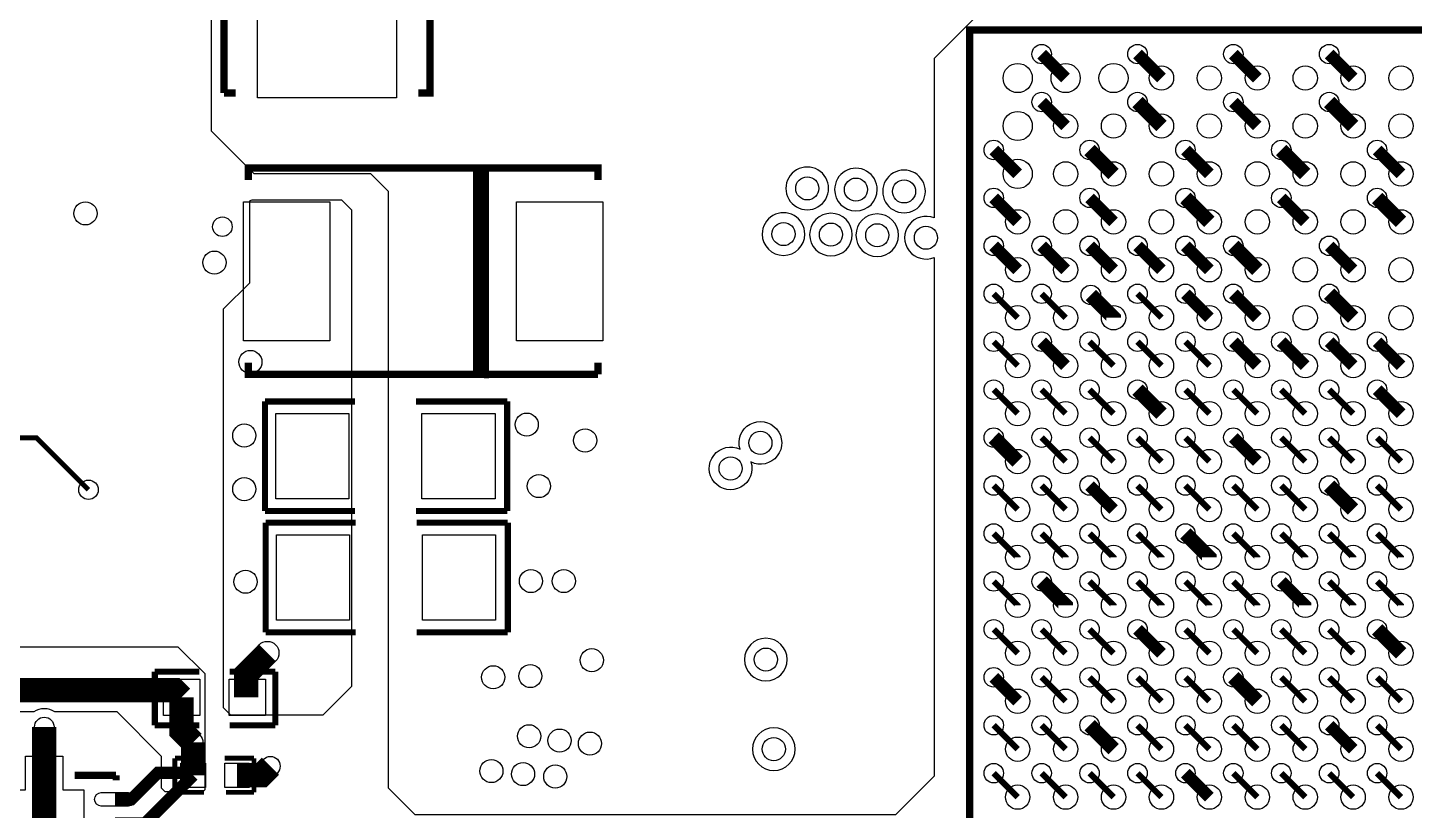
# Model space of a CAD drawing. Extents: x -17 to 168, y 0 to 127.
# Drawn here: x 36.1 to 65.03, y 55.75 to 72.07 of the extents above; entities that cross this region are included whole.
import ezdxf

# ---------------------------------------------------------------- set-up
doc = ezdxf.new("R2010")
doc.units = 0
doc.header["$MEASUREMENT"] = 0
for name, color, linetype in [('ET_TOP', 123, 'CONTINUOUS'), ('PG_SILKSCREEN_TOP', 123, 'CONTINUOUS'), ('PIN_TOP', 4, 'CONTINUOUS'), ('VC_TOP', 131, 'CONTINUOUS')]:
    doc.layers.add(name, color=color, linetype=linetype)

msp = doc.modelspace()

# ---------------------------------------------------------------- linework, layer by layer
at = {"layer": 'ET_TOP'}
msp.add_lwpolyline([(57.816801, 74.239095), (55.009999, 71.432395), (55.009999, 68.103191, 1.500703), (55.009999, 67.281298), (55.009999, 56.459095), (54.202305, 55.6514), (44.1833, 55.6514), (43.6245, 56.2102), (43.6245, 68.657495), (43.2562, 69.025795), (40.8178, 69.025795), (39.9288, 69.914795), (39.9288, 73.089795)], format="xyb", dxfattribs=at)
for points, const_width in [([(57.753504, 71.022489), (57.253607, 71.522311)], 0.254), ([(59.7535, 71.022489), (59.253603, 71.522311)], 0.254), ([(61.753496, 71.022489), (61.253599, 71.522311)], 0.254), ([(63.753492, 71.022489), (63.253595, 71.522311)], 0.254), ([(57.753504, 70.022491), (57.253607, 70.522313)], 0.254), ([(59.7535, 70.022491), (59.253603, 70.522313)], 0.3048), ([(61.753496, 70.022491), (61.253599, 70.522313)], 0.254), ([(63.753492, 70.022491), (63.253595, 70.522313)], 0.3048), ([(56.753506, 69.022493), (56.253609, 69.522289)], 0.254), ([(58.753502, 69.022493), (58.253605, 69.522289)], 0.3048), ([(60.753498, 69.022493), (60.253601, 69.522289)], 0.254), ([(62.753494, 69.022493), (62.253597, 69.522289)], 0.3048), ([(64.75349, 69.022493), (64.253593, 69.522289)], 0.254), ([(56.753506, 68.022495), (56.253609, 68.522291)], 0.254), ([(58.753502, 68.022495), (58.253605, 68.522291)], 0.254), ([(60.753498, 68.022495), (60.253601, 68.522291)], 0.3048), ([(62.753494, 68.022495), (62.253597, 68.522291)], 0.254), ([(64.75349, 68.022495), (64.253593, 68.522291)], 0.3048), ([(56.753506, 67.022497), (56.253609, 67.522293)], 0.254), ([(57.753504, 67.022497), (57.253607, 67.522293)], 0.254), ([(58.753502, 67.022497), (58.253605, 67.522293)], 0.254), ([(59.7535, 67.022497), (59.253603, 67.522293)], 0.254), ([(60.753498, 67.022497), (60.253601, 67.522293)], 0.254), ([(61.753496, 67.022497), (61.253599, 67.522293)], 0.3048), ([(63.753492, 67.022497), (63.253595, 67.522293)], 0.254), ([(56.753506, 66.022499), (56.253609, 66.522295)], 0.127), ([(57.753504, 66.022499), (57.253607, 66.522295)], 0.127), ([(58.753502, 66.022499), (58.753502, 66.025293), (58.2803, 66.498495)], 0.3048), ([(59.7535, 66.022499), (59.253603, 66.522295)], 0.127), ([(60.753498, 66.022499), (60.253601, 66.522295)], 0.254), ([(61.753496, 66.022499), (61.253599, 66.522295)], 0.254), ([(63.753492, 66.022499), (63.253595, 66.522295)], 0.3048), ([(56.753506, 65.022501), (56.253609, 65.522297)], 0.127), ([(57.753504, 65.022501), (57.253607, 65.522297)], 0.254), ([(58.753502, 65.022501), (58.253605, 65.522297)], 0.127), ([(59.7535, 65.022501), (59.253603, 65.522297)], 0.127), ([(60.753498, 65.022501), (60.253601, 65.522297)], 0.127), ([(61.753496, 65.022501), (61.253599, 65.522297)], 0.254), ([(62.753494, 65.022501), (62.253597, 65.522297)], 0.254), ([(63.753492, 65.022501), (63.253595, 65.522297)], 0.254), ([(64.75349, 65.022501), (64.253593, 65.522297)], 0.254), ([(56.753506, 64.022503), (56.253609, 64.522401)], 0.127), ([(57.753504, 64.022503), (57.253607, 64.522401)], 0.127), ([(58.753502, 64.022503), (58.253605, 64.522401)], 0.127), ([(59.7535, 64.022503), (59.253603, 64.522401)], 0.3048), ([(60.753498, 64.022503), (60.253601, 64.522401)], 0.127), ([(61.753496, 64.022503), (61.253599, 64.522401)], 0.127), ([(62.753494, 64.022503), (62.253597, 64.522401)], 0.127), ([(63.753492, 64.022503), (63.253595, 64.522401)], 0.127), ([(64.75349, 64.022503), (64.253593, 64.522401)], 0.254), ([(56.753506, 63.022505), (56.253609, 63.522403)], 0.3048), ([(37.3634, 62.434495), (36.278795, 63.518999), (33.777885, 63.518999)], 0.1016), ([(57.753504, 63.022505), (57.253607, 63.522403)], 0.127), ([(58.753502, 63.022505), (58.253605, 63.522403)], 0.127), ([(59.7535, 63.022505), (59.253603, 63.522403)], 0.127), ([(60.753498, 63.022505), (60.253601, 63.522403)], 0.127), ([(61.753496, 63.022505), (61.253599, 63.522403)], 0.254), ([(62.753494, 63.022505), (62.253597, 63.522403)], 0.127), ([(63.753492, 63.022505), (63.253595, 63.522403)], 0.127), ([(64.75349, 63.022505), (64.253593, 63.522403)], 0.127), ([(56.753506, 62.022507), (56.253609, 62.522405)], 0.127), ([(57.753504, 62.022507), (57.253607, 62.522405)], 0.127), ([(58.753502, 62.022507), (58.253605, 62.522405)], 0.254), ([(59.7535, 62.022507), (59.253603, 62.522405)], 0.127), ([(60.753498, 62.022507), (60.253601, 62.522405)], 0.127), ([(61.753496, 62.022507), (61.253599, 62.522405)], 0.127), ([(62.753494, 62.022507), (62.253597, 62.522405)], 0.127), ([(63.753492, 62.022507), (63.253595, 62.522405)], 0.3048), ([(64.75349, 62.022507), (64.253593, 62.522405)], 0.127), ([(60.753498, 61.022484), (60.753498, 61.022509), (60.253601, 61.522407)], 0.3048), ([(56.753506, 61.022484), (56.753506, 61.022509), (56.253609, 61.522407)], 0.127), ([(57.753504, 61.022484), (57.753504, 61.022509), (57.253607, 61.522407)], 0.127), ([(58.753502, 61.022484), (58.753502, 61.022509), (58.253605, 61.522407)], 0.127), ([(59.7535, 61.022484), (59.7535, 61.022509), (59.253603, 61.522407)], 0.127), ([(61.753496, 61.022484), (61.753496, 61.022509), (61.253599, 61.522407)], 0.127), ([(62.753494, 61.022484), (62.753494, 61.022509), (62.253597, 61.522407)], 0.127), ([(63.753492, 61.022484), (63.753492, 61.022509), (63.253595, 61.522407)], 0.127), ([(64.75349, 61.022484), (64.75349, 61.022509), (64.253593, 61.522407)], 0.127), ([(56.753506, 60.022486), (56.753506, 60.022511), (56.253609, 60.522409)], 0.127), ([(57.753504, 60.022486), (57.753504, 60.022511), (57.253607, 60.522409)], 0.3048), ([(58.753502, 60.022486), (58.753502, 60.022511), (58.253605, 60.522409)], 0.127), ([(59.7535, 60.022486), (59.7535, 60.022511), (59.253603, 60.522409)], 0.127), ([(60.753498, 60.022486), (60.753498, 60.022511), (60.253601, 60.522409)], 0.127), ([(61.753496, 60.022486), (61.753496, 60.022511), (61.253599, 60.522409)], 0.127), ([(62.753494, 60.022486), (62.753494, 60.022511), (62.253597, 60.522409)], 0.254), ([(63.753492, 60.022486), (63.753492, 60.022511), (63.253595, 60.522409)], 0.127), ([(64.75349, 60.022486), (64.75349, 60.022511), (64.253593, 60.522409)], 0.127), ([(59.7535, 59.022488), (59.253603, 59.522411)], 0.254), ([(64.75349, 59.022488), (64.253593, 59.522411)], 0.3048), ([(56.753506, 59.022488), (56.253609, 59.522411)], 0.127), ([(57.753504, 59.022488), (57.253607, 59.522411)], 0.127), ([(58.753502, 59.022488), (58.253605, 59.522411)], 0.127), ([(60.753498, 59.022488), (60.253601, 59.522411)], 0.127), ([(61.753496, 59.022488), (61.253599, 59.522411)], 0.127), ([(62.753494, 59.022488), (62.253597, 59.522411)], 0.127), ([(63.753492, 59.022488), (63.253595, 59.522411)], 0.127), ([(40.6527, 58.103795), (40.6527, 58.586395), (41.0972, 59.030895)], 0.508), ([(39.3065, 58.103795), (39.1541, 58.256195), (34.9631, 58.256195), (34.8996, 58.192695)], 0.508), ([(56.753506, 58.02249), (56.253609, 58.522387)], 0.254), ([(57.753504, 58.02249), (57.253607, 58.522387)], 0.127), ([(58.753502, 58.02249), (58.253605, 58.522387)], 0.127), ([(59.7535, 58.02249), (59.253603, 58.522387)], 0.127), ([(60.753498, 58.02249), (60.253601, 58.522387)], 0.127), ([(61.753496, 58.02249), (61.253599, 58.522387)], 0.3048), ([(62.753494, 58.02249), (62.253597, 58.522387)], 0.127), ([(63.753492, 58.02249), (63.253595, 58.522387)], 0.127), ([(64.75349, 58.02249), (64.253593, 58.522387)], 0.127), ([(39.3065, 58.103795), (39.3065, 57.405295), (39.5478, 57.163995)], 0.508), ([(36.440897, 54.975811), (36.440897, 57.485991)], 0.508), ([(56.753506, 57.022492), (56.253609, 57.522389)], 0.127), ([(57.753504, 57.022492), (57.253607, 57.522389)], 0.127), ([(58.753502, 57.022492), (58.253605, 57.522389)], 0.3048), ([(59.7535, 57.022492), (59.253603, 57.522389)], 0.127), ([(60.753498, 57.022492), (60.253601, 57.522389)], 0.127), ([(61.753496, 57.022492), (61.253599, 57.522389)], 0.127), ([(62.753494, 57.022492), (62.253597, 57.522389)], 0.127), ([(63.753492, 57.022492), (63.253595, 57.522389)], 0.254), ([(64.75349, 57.022492), (64.253593, 57.522389)], 0.127), ([(39.5478, 56.478195), (39.5478, 57.163995)], 0.508), ([(40.4622, 56.478195), (40.9702, 56.478195), (41.1607, 56.668695)], 0.508), ([(37.915901, 55.975809), (38.257988, 55.975809), (38.8112, 56.528995), (39.497, 56.528995)], 0.254), ([(37.915901, 55.475911), (38.545491, 55.475911), (39.5478, 56.478195)], 0.254), ([(39.497, 56.528995), (39.5478, 56.478195)], 0.254), ([(56.753506, 56.022494), (56.253609, 56.522391)], 0.127), ([(57.753504, 56.022494), (57.253607, 56.522391)], 0.127), ([(58.753502, 56.022494), (58.253605, 56.522391)], 0.127), ([(59.7535, 56.022494), (59.253603, 56.522391)], 0.127), ([(60.753498, 56.022494), (60.253601, 56.522391)], 0.254), ([(61.753496, 56.022494), (61.253599, 56.522391)], 0.127), ([(62.753494, 56.022494), (62.253597, 56.522391)], 0.127), ([(63.753492, 56.022494), (63.253595, 56.522391)], 0.127), ([(64.75349, 56.022494), (64.253593, 56.522391)], 0.127)]:
    msp.add_lwpolyline(points, dxfattribs=dict(at, const_width=const_width))
for points in [[(52.807387, 68.720995, 1), (51.916813, 68.720945, 1)], [(53.823387, 68.695595, 1), (52.932813, 68.695545, 1)], [(54.826687, 68.657495, 1), (53.936113, 68.657445, 1)], [(40.7289, 66.752495), (40.7289, 68.428895, -0.414214), (40.7797, 68.479695), (42.6466, 68.479695), (42.8498, 68.276495), (42.8498, 58.332395), (42.2529, 57.735495), (40.3352, 57.735495), (40.1828, 57.887895), (40.1828, 66.206395)], [(52.312087, 67.768495, 1), (51.421513, 67.768445, 1)], [(52.8574, 67.310508, 1), (52.8574, 68.201032, 1)], [(54.267837, 67.74307, 1), (53.377363, 67.74307, 1)], [(51.186309, 63.01359, -4.91398), (50.959791, 63.277801, -4.913736)], [(51.4985, 58.445908, 1), (51.4985, 59.336432, 1)], [(38.9636, 56.135295), (38.8874, 56.211495), (38.8874, 56.871895), (37.9603, 57.798995), (36.658804, 57.798995, 0.313924), (36.222889, 57.798995), (34.3535, 57.798995), (34.2011, 57.951395), (34.2011, 58.980095), (34.3789, 59.157895), (39.2303, 59.157895), (39.7891, 58.599095), (39.7891, 56.173395), (39.751, 56.135295)], [(51.6636, 56.579008, 1), (51.6636, 57.469532, 1)]]:
    msp.add_lwpolyline(points, format="xyb", close=True, dxfattribs=at)
at = {"layer": 'PG_SILKSCREEN_TOP'}
for points, const_width in [([(40.19169, 70.70979), (40.19169, 78.009801), (40.4368, 78.009801)], 0.1524), ([(44.2468, 78.009801), (44.49191, 78.009801), (44.49191, 70.70979), (44.2468, 70.70979)], 0.1524), ([(40.4368, 70.70979), (40.19169, 70.70979)], 0.1524), ([(40.698395, 68.898795), (40.698395, 69.143905), (47.998405, 69.143905), (47.998405, 68.898795)], 0.1524), ([(45.6184, 64.834795), (45.6438, 64.834795), (45.6438, 69.101995), (45.466, 69.101995), (45.466, 64.860195), (45.5422, 64.860195), (45.5422, 69.101995)], 0.1524), ([(47.998405, 64.843711), (40.698395, 64.843711), (40.698395, 65.088795)], 0.1524), ([(47.998405, 65.088795), (47.998405, 64.843711)], 0.1524), ([(41.0464, 64.275995), (42.926, 64.275995)], 0.127), ([(41.0464, 61.989995), (41.0464, 64.275995)], 0.127), ([(46.101, 64.275995), (44.196, 64.275995)], 0.127), ([(46.101, 61.989995), (46.101, 64.275995)], 0.127), ([(42.926, 61.989995), (41.0464, 61.989995)], 0.127), ([(44.196, 61.989995), (46.101, 61.989995)], 0.127), ([(41.0591, 61.748695), (42.9387, 61.748695)], 0.127), ([(41.0591, 59.462695), (41.0591, 61.748695)], 0.127), ([(46.1137, 61.748695), (44.2087, 61.748695)], 0.127), ([(46.1137, 59.462695), (46.1137, 61.748695)], 0.127), ([(42.9387, 59.462695), (41.0591, 59.462695)], 0.127), ([(44.2087, 59.462695), (46.1137, 59.462695)], 0.127), ([(39.6748, 58.637195), (38.7477, 58.637195)], 0.127), ([(38.7477, 58.637195), (38.7477, 57.519595)], 0.127), ([(40.3098, 58.637195), (41.2623, 58.637195)], 0.127), ([(41.2623, 58.637195), (41.2623, 57.519595)], 0.127), ([(38.7477, 57.519595), (39.6748, 57.519595)], 0.127), ([(41.2623, 57.519595), (40.3098, 57.519595)], 0.127), ([(39.1668, 56.833795), (39.1668, 56.122595)], 0.1016), ([(39.1668, 56.833795), (39.7764, 56.833795)], 0.1016), ([(40.2082, 56.833795), (40.8178, 56.833795)], 0.1016), ([(40.8178, 56.833795), (40.8178, 56.122595)], 0.1016), ([(37.075897, 56.475909), (37.940996, 56.475909)], 0.1524), ([(37.940996, 56.475909), (37.940996, 56.372811)], 0.1524), ([(39.1668, 56.122595), (39.7764, 56.122595)], 0.1016), ([(40.8178, 56.122595), (40.2336, 56.122595)], 0.1016)]:
    msp.add_lwpolyline(points, dxfattribs=dict(at, const_width=const_width))
at = {"layer": 'PG_SILKSCREEN_TOP', "const_width": 0.1524}
msp.add_lwpolyline([(90.753692, 37.022303), (90.753692, 72.022487), (55.753508, 72.022487), (55.753508, 37.022303)], close=True, dxfattribs=at)
at = {"layer": 'PIN_TOP'}
for points in [[(43.791746, 70.609841), (40.891854, 70.609841), (40.891854, 72.409939), (43.791746, 72.409939)], [(42.398544, 68.443742), (42.398544, 65.543849), (40.598446, 65.543849), (40.598446, 68.443742)], [(48.098354, 68.443742), (48.098354, 65.543849), (46.298256, 65.543849), (46.298256, 68.443742)], [(42.799, 64.021995), (42.799, 62.243995), (41.275, 62.243995), (41.275, 64.021995)], [(45.847, 64.021995), (45.847, 62.243995), (44.323, 62.243995), (44.323, 64.021995)], [(42.8117, 61.494695), (42.8117, 59.716695), (41.2877, 59.716695), (41.2877, 61.494695)], [(45.8597, 61.494695), (45.8597, 59.716695), (44.3357, 59.716695), (44.3357, 61.494695)], [(38.9255, 57.722795), (38.9255, 58.484795), (39.6875, 58.484795), (39.6875, 57.722795)], [(40.2971, 57.722795), (40.2971, 58.484795), (41.0591, 58.484795), (41.0591, 57.722795)], [(35.615905, 56.175707), (36.051007, 56.175707), (36.051007, 56.875705), (36.33089, 56.875705), (36.33089, 56.175707), (36.550905, 56.175707), (36.550905, 56.875705), (36.830787, 56.875705), (36.830787, 56.175707), (37.265889, 56.175707), (37.265889, 53.775915), (36.830787, 53.775915), (36.830787, 53.075916), (36.550905, 53.075916), (36.550905, 53.775915), (36.33089, 53.775915), (36.33089, 53.075916), (36.051007, 53.075916), (36.051007, 53.775915), (35.615905, 53.775915)], [(39.2938, 56.224195), (39.2938, 56.732195), (39.8018, 56.732195), (39.8018, 56.224195)], [(40.2082, 56.224195), (40.2082, 56.732195), (40.7162, 56.732195), (40.7162, 56.224195)]]:
    msp.add_lwpolyline(points, close=True, dxfattribs=at)
msp.add_lwpolyline([(38.200902, 55.835855), (37.6309, 55.835855, -1), (37.6309, 56.115763), (38.200902, 56.115763, -1)], format="xyb", close=True, dxfattribs=at)
for centre, radius in [((56.753506, 71.022489), 0.3048), ((57.753504, 71.022489), 0.3048), ((58.753502, 71.022489), 0.3048), ((59.7535, 71.022489), 0.254), ((60.753498, 71.022489), 0.254), ((61.753496, 71.022489), 0.254), ((62.753494, 71.022489), 0.254), ((63.753492, 71.022489), 0.254), ((64.75349, 71.022489), 0.254), ((56.753506, 70.022491), 0.3048), ((57.753504, 70.022491), 0.254), ((58.753502, 70.022491), 0.254), ((59.7535, 70.022491), 0.254), ((60.753498, 70.022491), 0.254), ((61.753496, 70.022491), 0.254), ((62.753494, 70.022491), 0.254), ((63.753492, 70.022491), 0.254), ((64.75349, 70.022491), 0.254), ((56.753506, 69.022493), 0.3048), ((57.753504, 69.022493), 0.254), ((58.753502, 69.022493), 0.254), ((59.7535, 69.022493), 0.254), ((60.753498, 69.022493), 0.254), ((61.753496, 69.022493), 0.254), ((62.753494, 69.022493), 0.254), ((63.753492, 69.022493), 0.254), ((64.75349, 69.022493), 0.254), ((56.753506, 68.022495), 0.254), ((57.753504, 68.022495), 0.254), ((58.753502, 68.022495), 0.254), ((59.7535, 68.022495), 0.254), ((60.753498, 68.022495), 0.254), ((61.753496, 68.022495), 0.254), ((62.753494, 68.022495), 0.254), ((63.753492, 68.022495), 0.254), ((64.75349, 68.022495), 0.254), ((56.753506, 67.022497), 0.254), ((57.753504, 67.022497), 0.254), ((58.753502, 67.022497), 0.254), ((59.7535, 67.022497), 0.254), ((60.753498, 67.022497), 0.254), ((61.753496, 67.022497), 0.254), ((62.753494, 67.022497), 0.254), ((63.753492, 67.022497), 0.254), ((64.75349, 67.022497), 0.254), ((56.753506, 66.022499), 0.254), ((57.753504, 66.022499), 0.254), ((58.753502, 66.022499), 0.254), ((59.7535, 66.022499), 0.254), ((60.753498, 66.022499), 0.254), ((61.753496, 66.022499), 0.254), ((62.753494, 66.022499), 0.254), ((63.753492, 66.022499), 0.254), ((64.75349, 66.022499), 0.254), ((56.753506, 65.022501), 0.254), ((57.753504, 65.022501), 0.254), ((58.753502, 65.022501), 0.254), ((59.7535, 65.022501), 0.254), ((60.753498, 65.022501), 0.254), ((61.753496, 65.022501), 0.254), ((62.753494, 65.022501), 0.254), ((63.753492, 65.022501), 0.254), ((64.75349, 65.022501), 0.254), ((56.753506, 64.022503), 0.254), ((57.753504, 64.022503), 0.254), ((58.753502, 64.022503), 0.254), ((59.7535, 64.022503), 0.254), ((60.753498, 64.022503), 0.254), ((61.753496, 64.022503), 0.254), ((62.753494, 64.022503), 0.254), ((63.753492, 64.022503), 0.254), ((64.75349, 64.022503), 0.254), ((56.753506, 63.022505), 0.254), ((57.753504, 63.022505), 0.254), ((58.753502, 63.022505), 0.254), ((59.7535, 63.022505), 0.254), ((60.753498, 63.022505), 0.254), ((61.753496, 63.022505), 0.254), ((62.753494, 63.022505), 0.254), ((63.753492, 63.022505), 0.254), ((64.75349, 63.022505), 0.254), ((56.753506, 62.022507), 0.254), ((57.753504, 62.022507), 0.254), ((58.753502, 62.022507), 0.254), ((59.7535, 62.022507), 0.254), ((60.753498, 62.022507), 0.254), ((61.753496, 62.022507), 0.254), ((62.753494, 62.022507), 0.254), ((63.753492, 62.022507), 0.254), ((64.75349, 62.022507), 0.254), ((56.753506, 61.022484), 0.254), ((57.753504, 61.022484), 0.254), ((58.753502, 61.022484), 0.254), ((59.7535, 61.022484), 0.254), ((60.753498, 61.022484), 0.254), ((61.753496, 61.022484), 0.254), ((62.753494, 61.022484), 0.254), ((63.753492, 61.022484), 0.254), ((64.75349, 61.022484), 0.254), ((56.753506, 60.022486), 0.254), ((57.753504, 60.022486), 0.254), ((58.753502, 60.022486), 0.254), ((59.7535, 60.022486), 0.254), ((60.753498, 60.022486), 0.254), ((61.753496, 60.022486), 0.254), ((62.753494, 60.022486), 0.254), ((63.753492, 60.022486), 0.254), ((64.75349, 60.022486), 0.254), ((56.753506, 59.022488), 0.254), ((57.753504, 59.022488), 0.254), ((58.753502, 59.022488), 0.254), ((59.7535, 59.022488), 0.254), ((60.753498, 59.022488), 0.254), ((61.753496, 59.022488), 0.254), ((62.753494, 59.022488), 0.254), ((63.753492, 59.022488), 0.254), ((64.75349, 59.022488), 0.254), ((56.753506, 58.02249), 0.254), ((57.753504, 58.02249), 0.254), ((58.753502, 58.02249), 0.254), ((59.7535, 58.02249), 0.254), ((60.753498, 58.02249), 0.254), ((61.753496, 58.02249), 0.254), ((62.753494, 58.02249), 0.254), ((63.753492, 58.02249), 0.254), ((64.75349, 58.02249), 0.254), ((56.753506, 57.022492), 0.254), ((57.753504, 57.022492), 0.254), ((58.753502, 57.022492), 0.254), ((59.7535, 57.022492), 0.254), ((60.753498, 57.022492), 0.254), ((61.753496, 57.022492), 0.254), ((62.753494, 57.022492), 0.254), ((63.753492, 57.022492), 0.254), ((64.75349, 57.022492), 0.254), ((56.753506, 56.022494), 0.254), ((57.753504, 56.022494), 0.254), ((58.753502, 56.022494), 0.254), ((59.7535, 56.022494), 0.254), ((60.753498, 56.022494), 0.254), ((61.753496, 56.022494), 0.254), ((62.753494, 56.022494), 0.254), ((63.753492, 56.022494), 0.254), ((64.75349, 56.022494), 0.254)]:
    msp.add_circle(centre, radius, dxfattribs=at)
at = {"layer": 'VC_TOP'}
for centre, radius in [((57.253607, 71.522311), 0.2032), ((59.253603, 71.522311), 0.2032), ((61.253599, 71.522311), 0.2032), ((63.253595, 71.522311), 0.2032), ((57.253607, 70.522313), 0.2032), ((59.253603, 70.522313), 0.2032), ((61.253599, 70.522313), 0.2032), ((63.253595, 70.522313), 0.2032), ((56.253609, 69.522289), 0.2032), ((58.253605, 69.522289), 0.2032), ((60.253601, 69.522289), 0.2032), ((62.253597, 69.522289), 0.2032), ((64.253593, 69.522289), 0.2032), ((52.3621, 68.720995), 0.2413), ((53.3781, 68.695595), 0.2413), ((54.3814, 68.657495), 0.2413), ((56.253609, 68.522291), 0.2032), ((58.253605, 68.522291), 0.2032), ((60.253601, 68.522291), 0.2032), ((62.253597, 68.522291), 0.2032), ((64.253593, 68.522291), 0.2032), ((37.2999, 68.200295), 0.2413), ((40.1574, 67.920895), 0.2032), ((51.8668, 67.768495), 0.2413), ((52.8574, 67.755795), 0.2413), ((53.8226, 67.743095), 0.2413), ((54.8386, 67.692295), 0.2413), ((56.253609, 67.522293), 0.2032), ((57.253607, 67.522293), 0.2032), ((58.253605, 67.522293), 0.2032), ((59.253603, 67.522293), 0.2032), ((60.253601, 67.522293), 0.2032), ((61.253599, 67.522293), 0.2032), ((63.253595, 67.522293), 0.2032), ((39.9923, 67.171595), 0.2413), ((56.253609, 66.522295), 0.2032), ((57.253607, 66.522295), 0.2032), ((58.2803, 66.498495), 0.2032), ((59.253603, 66.522295), 0.2032), ((60.253601, 66.522295), 0.2032), ((61.253599, 66.522295), 0.2032), ((63.253595, 66.522295), 0.2032), ((56.253609, 65.522297), 0.2032), ((57.253607, 65.522297), 0.2032), ((58.253605, 65.522297), 0.2032), ((59.253603, 65.522297), 0.2032), ((60.253601, 65.522297), 0.2032), ((61.253599, 65.522297), 0.2032), ((62.253597, 65.522297), 0.2032), ((63.253595, 65.522297), 0.2032), ((64.253593, 65.522297), 0.2032), ((40.7416, 65.1002), 0.2413), ((56.253609, 64.522401), 0.2032), ((57.253607, 64.522401), 0.2032), ((58.253605, 64.522401), 0.2032), ((59.253603, 64.522401), 0.2032), ((60.253601, 64.522401), 0.2032), ((61.253599, 64.522401), 0.2032), ((62.253597, 64.522401), 0.2032), ((63.253595, 64.522401), 0.2032), ((64.253593, 64.522401), 0.2032), ((46.5074, 63.793395), 0.2413), ((40.6146, 63.564795), 0.2413), ((47.7266, 63.463195), 0.2413), ((51.3842, 63.412395), 0.2413), ((56.253609, 63.522403), 0.2032), ((57.253607, 63.522403), 0.2032), ((58.253605, 63.522403), 0.2032), ((59.253603, 63.522403), 0.2032), ((60.253601, 63.522403), 0.2032), ((61.253599, 63.522403), 0.2032), ((62.253597, 63.522403), 0.2032), ((63.253595, 63.522403), 0.2032), ((64.253593, 63.522403), 0.2032), ((50.7619, 62.878995), 0.2413), ((37.3634, 62.434495), 0.2032), ((40.6146, 62.447195), 0.2413), ((46.7614, 62.510695), 0.2413), ((56.253609, 62.522405), 0.2032), ((57.253607, 62.522405), 0.2032), ((58.253605, 62.522405), 0.2032), ((59.253603, 62.522405), 0.2032), ((60.253601, 62.522405), 0.2032), ((61.253599, 62.522405), 0.2032), ((62.253597, 62.522405), 0.2032), ((63.253595, 62.522405), 0.2032), ((64.253593, 62.522405), 0.2032), ((56.253609, 61.522407), 0.2032), ((57.253607, 61.522407), 0.2032), ((58.253605, 61.522407), 0.2032), ((59.253603, 61.522407), 0.2032), ((60.253601, 61.522407), 0.2032), ((61.253599, 61.522407), 0.2032), ((62.253597, 61.522407), 0.2032), ((63.253595, 61.522407), 0.2032), ((64.253593, 61.522407), 0.2032), ((46.5963, 60.529495), 0.2413), ((47.2821, 60.529495), 0.2413), ((40.64, 60.516795), 0.2413), ((56.253609, 60.522409), 0.2032), ((57.253607, 60.522409), 0.2032), ((58.253605, 60.522409), 0.2032), ((59.253603, 60.522409), 0.2032), ((60.253601, 60.522409), 0.2032), ((61.253599, 60.522409), 0.2032), ((62.253597, 60.522409), 0.2032), ((63.253595, 60.522409), 0.2032), ((64.253593, 60.522409), 0.2032), ((56.253609, 59.522411), 0.2032), ((57.253607, 59.522411), 0.2032), ((58.253605, 59.522411), 0.2032), ((59.253603, 59.522411), 0.2032), ((60.253601, 59.522411), 0.2032), ((61.253599, 59.522411), 0.2032), ((62.253597, 59.522411), 0.2032), ((63.253595, 59.522411), 0.2032), ((64.253593, 59.522411), 0.2032), ((41.0972, 59.030895), 0.2413), ((47.8663, 58.878495), 0.2413), ((51.4985, 58.891195), 0.2413), ((45.8089, 58.522895), 0.2413), ((46.5836, 58.548295), 0.2413), ((56.253609, 58.522387), 0.2032), ((57.253607, 58.522387), 0.2032), ((58.253605, 58.522387), 0.2032), ((59.253603, 58.522387), 0.2032), ((60.253601, 58.522387), 0.2032), ((61.253599, 58.522387), 0.2032), ((62.253597, 58.522387), 0.2032), ((63.253595, 58.522387), 0.2032), ((64.253593, 58.522387), 0.2032), ((36.440897, 57.485991), 0.2032), ((56.253609, 57.522389), 0.2032), ((57.253607, 57.522389), 0.2032), ((58.253605, 57.522389), 0.2032), ((59.253603, 57.522389), 0.2032), ((60.253601, 57.522389), 0.2032), ((61.253599, 57.522389), 0.2032), ((62.253597, 57.522389), 0.2032), ((63.253595, 57.522389), 0.2032), ((64.253593, 57.522389), 0.2032), ((39.5478, 57.163995), 0.2032), ((46.5582, 57.290995), 0.2413), ((47.1932, 57.202095), 0.2413), ((47.8282, 57.138595), 0.2413), ((51.6636, 57.024295), 0.2413), ((41.1607, 56.668695), 0.2032), ((45.7708, 56.567095), 0.2413), ((46.4312, 56.503595), 0.2413), ((56.253609, 56.522391), 0.2032), ((57.253607, 56.522391), 0.2032), ((58.253605, 56.522391), 0.2032), ((59.253603, 56.522391), 0.2032), ((60.253601, 56.522391), 0.2032), ((61.253599, 56.522391), 0.2032), ((62.253597, 56.522391), 0.2032), ((63.253595, 56.522391), 0.2032), ((64.253593, 56.522391), 0.2032), ((47.1043, 56.452795), 0.2413)]:
    msp.add_circle(centre, radius, dxfattribs=at)

doc.saveas('drawing.dxf')
